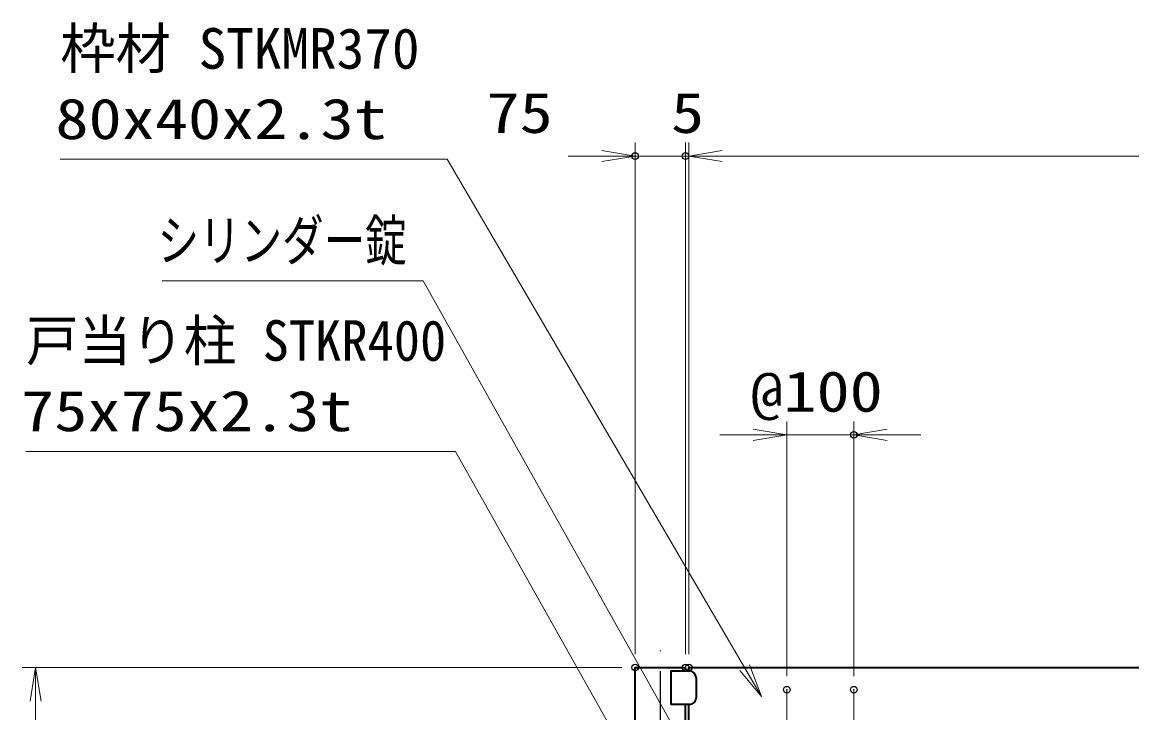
# Model space of a CAD drawing. Units: millimetres at full size. Extents: x -5940 to 5940, y -4200 to 4200.
# Drawn here: x -3476 to -1820, y -367 to 664 of the extents above; entities that cross this region are included whole.
import ezdxf
from ezdxf.enums import TextEntityAlignment as Align

# ---------------------------------------------------------------- set-up
doc = ezdxf.new("R2010")
doc.units = ezdxf.units.MM
doc.header["$LTSCALE"] = 20
doc.header["$PDMODE"] = 32
doc.header["$PDSIZE"] = 10
doc.linetypes.add('USER1', pattern=[18, 12, -1.5, 3, -1.5])
for name, color, linetype, lineweight in [('0-1_軸線', 200, 'USER1', 15), ('0-3_外形線', 7, 'Continuous', 35), ('0-4_寸法線', 4, 'Continuous', 18), ('0-5_0', 7, 'Continuous', 18), ('0-A_中心線', 6, 'USER1', 25)]:
    doc.layers.add(name, color=color, linetype=linetype, lineweight=lineweight)
doc.layers.add('0-6_Defpoints', color=7, linetype='Continuous')
doc.styles.add('ＭＳ ゴシック', font='')
doc.styles.get('ＭＳ ゴシック').set_extended_font_data('MS Gothic')

# ---------------------------------------------------------------- blocks, each defined once
blk = doc.blocks.new('_Open')
at = {"layer": '0-5_0'}
blk.add_line((-20, 3.333), (0, 0), dxfattribs=at)
blk.add_lwpolyline([(-20, -3.333), (0, 0), (-20, 0)], dxfattribs=at)
blk = doc.blocks.new('S30')
at = {"layer": '0-4_寸法線'}
for points in [[(-14393935.2, 54992205.3), (-14381115, 54992205.3), (-14375766.9, 54982698.2), (-14375276.6, 54981826.7)], [(-14375912.1, 54982616.5), (-14375276.6, 54981826.7), (-14375621.6, 54982779.9)]]:
    blk.add_lwpolyline(points, dxfattribs=at)
at = {"layer": '0-4_寸法線', "color": 254, "style": 'ＭＳ ゴシック'}
for s, width, p in [('戸当り柱 STKR400', 0.95, (-14393935.2, 54994544.6)), ('75x75x2.3t', 1.2, (-14394079.2, 54992444.6))]:
    blk.add_text(s, height=1212, dxfattribs=dict(at, width=width)).set_placement(p, align=Align.BOTTOM_LEFT)
blk = doc.blocks.new('S33')
at = {"layer": '0-4_寸法線'}
for points in [[(-14389871.8, 54997292.2), (-14382072.4, 54997292.2), (-14373614.9, 54982224.4), (-14373125.4, 54981352.4)], [(-14373760.2, 54982142.9), (-14373125.4, 54981352.4), (-14373469.6, 54982306)]]:
    blk.add_lwpolyline(points, dxfattribs=at)
at = {"layer": '0-4_寸法線', "color": 254, "style": 'ＭＳ ゴシック', "width": 0.75}
blk.add_text('シリンダー錠', height=1212, dxfattribs=at).set_placement((-14390006.2, 54997531.6), align=Align.BOTTOM_LEFT)
blk = doc.blocks.new('_DOTSMALL')
at = {"layer": '0-5_0'}
blk.add_line((-1.25, 0), (1.25, 0), dxfattribs=at)
blk = doc.blocks.new('S35')
at = {"layer": '0-4_寸法線'}
for points in [[(-14392910.9, 55000923.8), (-14381357.9, 55000923.8), (-14372478.2, 54985752.1), (-14371973.1, 54984889.1)], [(-14372622.1, 54985667.9), (-14371973.1, 54984889.1), (-14372334.4, 54985836.3)]]:
    blk.add_lwpolyline(points, dxfattribs=at)
at = {"layer": '0-4_寸法線', "color": 254, "style": 'ＭＳ ゴシック'}
blk.add_text('枠材 STKMR370', height=1212, dxfattribs=at).set_placement((-14392910.9, 55003263.1), align=Align.BOTTOM_LEFT)
at = {"layer": '0-4_寸法線', "color": 254, "style": 'ＭＳ ゴシック', "width": 1.2}
blk.add_text('80x40x2.3t', height=1212, dxfattribs=at).set_placement((-14393054.9, 55001163.1), align=Align.BOTTOM_LEFT)

msp = doc.modelspace()

# ---------------------------------------------------------------- linework, layer by layer
at = {"layer": '0-1_軸線'}
for p, q in [((-2334.77, -332.17), (-2334.77, -1381.17)), ((-2234.77, -332.17), (-2234.77, -1381.17))]:
    msp.add_line(p, q, dxfattribs=at)
at = {"layer": '0-3_外形線'}
for p, q in [((-2561.02, -1583.17), (-2561.02, -299.17)), ((-2561.02, -299.17), (-2486.02, -299.17)), ((-2508.02, -304.17), (-2480.02, -304.17)), ((-2508.02, -304.17), (-2508.02, -354.17)), ((-2486.02, -304.17), (-2486.02, -299.17)), ((-2481.02, -299.17), (-961.02, -299.17)), ((-2481.02, -304.17), (-2481.02, -299.17)), ((-2470.02, -314.17), (-2470.02, -344.17)), ((-2480.02, -354.17), (-2508.02, -354.17)), ((-2486.02, -1583.17), (-2486.02, -354.17)), ((-2481.02, -1401.17), (-2481.02, -354.17))]:
    msp.add_line(p, q, dxfattribs=at)
for centre, start, end in [((-2480.02, -314.17), 0, 90), ((-2480.02, -344.17), 270, 0)]:
    msp.add_arc(centre, 10, start, end, dxfattribs=at)
at = {"layer": '0-4_寸法線'}
for p, q in [((-2561.02, -279.17), (-2561.02, 484.2)), ((-2486.02, -279.17), (-2486.02, 484.2)), ((-2486.02, -279.17), (-2486.02, 484.2)), ((-2481.02, -279.17), (-2481.02, 484.2)), ((-2481.02, -279.17), (-2481.02, 484.2)), ((-2611.02, 464.2), (-2661.02, 464.2)), ((-2486.02, 464.2), (-2561.02, 464.2)), ((-2481.02, 464.2), (-2486.02, 464.2)), ((-2481.02, 464.2), (-961.02, 464.2)), ((-2431.02, 464.2), (-2381.02, 464.2)), ((-2334.77, -312.17), (-2334.77, 68.16)), ((-2234.77, -312.17), (-2234.77, 68.16)), ((-2384.77, 48.16), (-2434.77, 48.16)), ((-2334.77, 48.16), (-2234.77, 48.16)), ((-2184.77, 48.16), (-2134.77, 48.16)), ((-2581.02, -299.17), (-3476.12, -299.17)), ((-3456.12, -299.17), (-3456.12, -1499.17))]:
    msp.add_line(p, q, dxfattribs=at)
at = {"layer": '0-6_Defpoints'}
for p in [(-2561.02, 464.2), (-2486.02, 464.2), (-2234.77, 48.16), (-2561.02, -299.17), (-2561.02, -299.17), (-2486.02, -299.17), (-2481.02, -299.17), (-2334.77, -332.17), (-2234.77, -332.17)]:
    msp.add_point(p, dxfattribs=at)
at = {"layer": '0-A_中心線'}
msp.add_line((-2523.52, -1624.67), (-2523.52, -273.67), dxfattribs=at)

# ---------------------------------------------------------------- block references
at = {"layer": '0-4_寸法線'}
for name, p, xscale, yscale in [('S35', (716226.25, -2749586.79), 0.05, 0.05), ('_Open', (-2561.02, 464.2), 2.5, 2.5), ('_DOTSMALL', (-2486.02, 464.2), 2.5, 2.5), ('S33', (716226.25, -2749586.79), 0.05, 0.05), ('S30', (716226.25, -2749586.79), 0.05, 0.05), ('_Open', (-2334.77, 48.16), 2.5, 2.5)]:
    msp.add_blockref(name, p, dxfattribs=dict(at, xscale=xscale, yscale=yscale))
at = {"layer": '0-4_寸法線', "xscale": 2.5, "yscale": 2.5}
for name, p, rotation in [('_DOTSMALL', (-2486.02, 464.2), 180), ('_Open', (-2481.02, 464.2), 180), ('_Open', (-2481.02, 464.2), 180), ('_Open', (-2234.77, 48.16), 180), ('_Open', (-3456.12, -299.17), 90)]:
    msp.add_blockref(name, p, dxfattribs=dict(at, rotation=rotation))

# ---------------------------------------------------------------- texts
at = {"layer": '0-4_寸法線', "color": 254, "style": 'ＭＳ ゴシック', "width": 1.2}
for s, p in [('75', (-2782.99, 480.54)), ('5', (-2507.52, 480.54)), ('@100', (-2389.17, 64.5))]:
    msp.add_text(s, height=60.56, dxfattribs=at).set_placement(p, align=Align.BOTTOM_LEFT)

doc.saveas('drawing.dxf')
